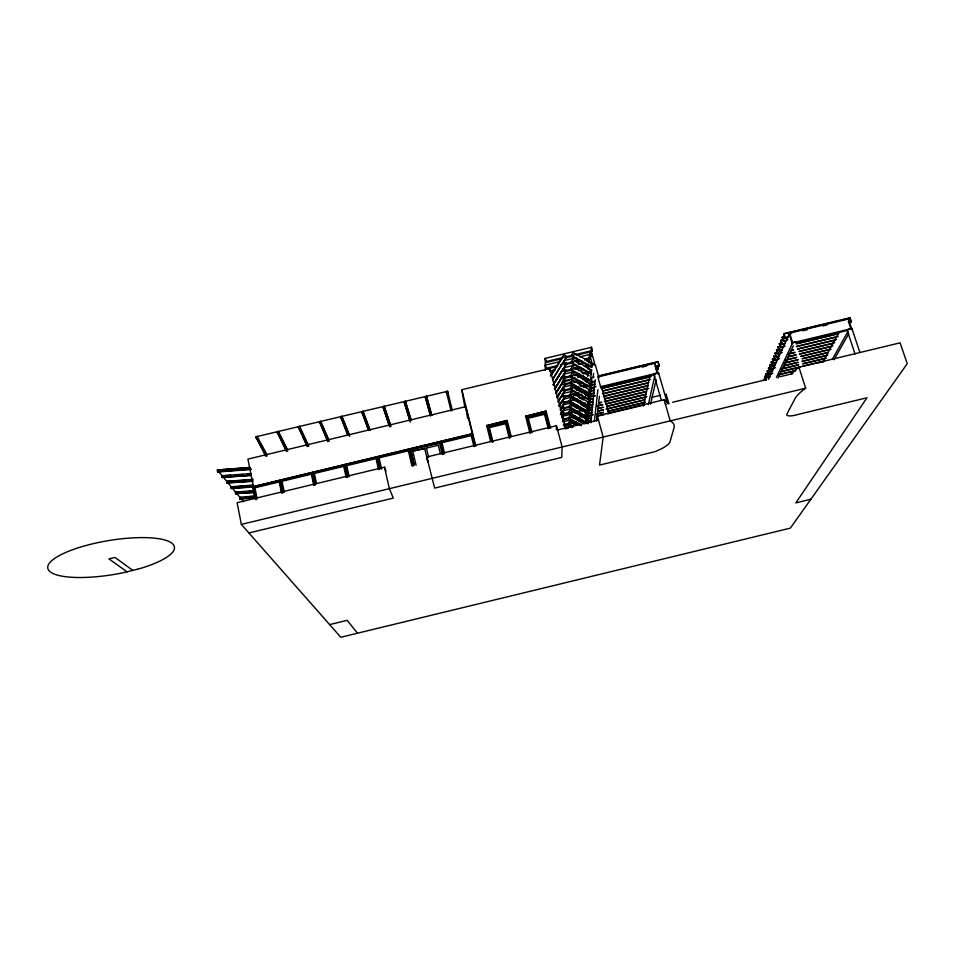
<?xml version="1.0" encoding="UTF-8"?>
<svg xmlns="http://www.w3.org/2000/svg" width="955" height="955" viewBox="0 0 955 955"><rect width="100%" height="100%" fill="white"/><g stroke="black" fill="none" stroke-linecap="round" stroke-linejoin="round"><path stroke-width="1.43" d="M559.546 361.718L545.293 365.132L546.129 369.227L557.517 366.493M546.129 369.227L545.293 365.132M561.994 358.71L546.129 362.518L545.269 358.364L591.491 347.274L592.291 351.44L576.426 355.248M549.77 371.507L549.793 368.546L461.778 389.724L464.858 407.152M556.383 429.81L556.467 425.715L426.742 456.991L434.668 488.101L561.743 457.409L562.125 446.976L556.467 425.715M557.266 396.659L562.686 388.064L565.527 389.652L558.532 401.47M556.61 391.872L562.889 381.928L565.766 383.54L557.111 397.996M558.341 382.752L563.116 375.196L566.04 376.831L556.467 392.732M553.279 384.614L563.319 368.737L566.279 370.385L554.676 389.509M563.557 361.635L566.566 363.306L566.518 364.153L553.231 385.163M550.283 376.091L563.784 354.818L566.828 356.502L552.527 379.887M562.471 394.451L565.241 396.767L559.129 406.472M564.142 425.071L564.166 424.414M561.731 417.287L564.393 418.791L562.841 421.895M561.91 411.88L564.608 413.396L562.268 417.765M562.101 405.947L564.811 408.203L560.919 414.398M562.28 400.276L565.014 402.556L560.287 410.077M571.4 355.403L591.706 366.66L590.453 362.1L573.203 352.55L571.4 355.403L571.353 356.275L591.623 367.52M570.099 382.501L589.331 393.233L588.149 388.9L571.818 379.792L570.099 382.501L570.063 383.289L589.259 394.009M588.722 382.251L572.164 373.023L570.433 375.769L570.386 376.58L589.856 387.432M570.732 369.322L570.684 370.146L590.405 381.129L590.488 380.305L570.732 369.322L572.487 366.541L589.259 375.864M571.078 362.22L571.03 363.079L591.038 374.181L589.868 368.845L572.857 359.414L571.078 362.22L591.109 373.345M577.19 425.178L569.705 420.964L568.106 424.127L573.131 426.957M585.152 423.829L570.004 415.294L568.38 418.505L581.094 425.667M568.679 412.417L568.643 413.109L586.657 423.256L585.606 418.481L570.278 409.862L568.679 412.417L586.728 422.576M586.871 415.389L586.119 412.632L570.589 403.905L568.965 406.496L568.929 407.212L587.182 417.478M569.228 400.825L587.731 411.211L586.585 407.021L570.863 398.211L569.228 400.825L569.18 401.554L587.659 411.927M587.85 404.096L587.074 401.267L571.162 392.362L569.502 395.012L569.455 395.752L588.161 406.245M587.623 394.952L571.496 385.939L569.813 388.625L569.765 389.389L588.734 400.002M585.272 419.173L585.522 416.237M590.99 353.183L591.491 347.274L591.408 348.253M584.973 405.863L585.236 402.903M585.881 395.513L586.143 392.553M586.537 388.112L586.8 385.151M587.05 382.191L587.313 379.231M587.576 376.27L587.97 371.841M588.232 368.881L588.483 365.92M588.746 362.96L589.533 354.078L591.909 353.517L594.607 363.234L592.219 363.807L591.945 366.72M585.546 419.173L585.606 418.481M591.634 356.478L591.909 353.517M591.67 369.633L586.979 419.078L584.579 410.304M587.623 414.888L588.65 418.66L591.527 417.968M589.999 389.998L591.085 393.949L593.986 393.257M591.145 378.049L594.022 376.974M588.399 421.239L587.409 417.168L588.399 421.239L591.264 420.558M588.65 418.66L591.563 417.633M588.913 416.034L587.91 411.915L588.913 416.034L591.802 415.341M589.175 413.384L588.161 409.241L589.175 413.384L592.016 412.703M589.438 410.71L588.423 406.544L589.438 410.71L592.303 410.017M589.701 408L588.686 403.81L589.701 408L592.577 407.308M589.975 405.254L588.949 401.04L589.975 405.254L592.864 404.562M590.25 402.485L589.211 398.235L590.25 402.485L593.091 401.792M590.524 399.668L589.486 395.406L590.524 399.668L593.389 398.987M590.811 396.826L589.76 392.541L590.811 396.826L595.132 395.788M591.085 393.949L594.022 392.887M591.372 391.037L590.321 386.691L591.372 391.037L594.225 390.356M591.67 388.088L590.596 383.719L591.67 388.088L594.535 387.396M591.957 385.104L590.882 380.711L591.957 385.104L594.846 384.411M595.108 381.403L592.255 382.084L595.144 381.021M593.162 377.798L593.592 373.429M590.751 422.695L595.216 379.827M594.344 421.513L597.914 389.58M596.851 420.248L597.341 415.855L664.083 399.763A62.755 18.372 -15.7 0 1 667.843 403.726M596.565 420.976L599.442 396.277M643.443 406.018L650.14 374.658M654.832 363.246L657.673 372.999L600.552 386.715L597.842 376.927L654.832 363.246L657.064 372.462M648.338 404.645L654.772 375.864M656.264 366.72L659.105 366.028L658.019 361.611L598.296 375.948M650.57 404.108L656.157 379.624M657.47 373.859L657.673 372.999M657.697 372.235L657.004 369.191M657.709 366.087L658.389 369.155L657.613 366.481M659.105 366.028L658.019 361.611M763.355 379.553L766.399 378.502M764.764 376.401C768.739 386.274 760.681 374.133 767.593 375.721M769.873 376.962L767.02 377.643L765.862 373.93L768.871 372.892M770.172 370.027L767.14 371.077L768.309 374.802L771.174 374.121M772.488 371.244L769.599 371.937L768.429 368.188L771.473 367.126M773.753 368.355L770.912 369.036L769.73 365.264L772.726 364.213M775.412 358.244L772.38 359.319L773.586 363.127L776.451 362.434M779.149 356.394L776.308 357.075L775.09 353.231L778.11 352.156M780.557 353.314L777.704 353.995L776.475 350.127L779.507 349.053M780.927 345.901L777.871 346.987L779.113 350.879L781.978 350.187M783.422 347.035L780.533 347.727L779.292 343.812L782.36 342.726M784.819 343.848L781.978 344.54L780.724 340.601L783.745 339.514M786.299 340.613L783.434 341.305L782.169 337.354L785.213 336.256M787.791 337.342L784.915 338.034L783.828 333.641L850.057 317.74L851.156 322.121L850.057 317.74M767.02 377.643L766.017 373.572M768.309 374.802L767.295 370.719M769.599 371.937L768.584 367.818M770.912 369.036L769.885 364.894M772.237 366.099L771.21 361.933L772.237 366.099L775.09 365.407M773.586 363.127L772.547 358.937M774.935 360.119L773.896 355.905L774.935 360.119L777.824 359.426M776.308 357.075L775.269 352.837M777.704 353.995L776.654 349.733M779.113 350.879L778.05 346.593M780.533 347.727L779.471 343.418M781.978 344.54L780.904 340.195M783.434 341.305L782.348 336.936M784.915 338.034L783.828 333.641M768.5 379.41L789.606 333.128L848.446 319.006L851.657 328.604L851.132 329.535M776.391 377.44L792.101 344.051A2.519 0.752 -18.4 0 1 792.531 342.857A2.519 0.752 -18.4 0 1 795.778 341.938A2.519 0.752 -18.4 0 1 795.897 342.964M789.606 333.128L792.698 342.761L792.268 343.669L789.188 334.047L791.54 333.486M778.038 378.108L793.354 345.794M822.9 361.945L839.194 332.161M832.271 359.414L848.052 331.373M834.013 359.737L848.709 333.808M567.903 428.604L569.443 426.133L571.914 427.53M560.943 413.694L564.847 407.487M562.292 417.084L564.608 413.396M562.877 421.215L564.393 418.791M557.135 397.22L565.766 383.54M557.875 401.733L565.527 389.652M559.117 405.29L561.492 401.53M559.153 405.744L565.276 396.027M560.31 409.361L565.05 401.828M553.243 384.34L566.566 363.306M554.366 389.043L556.753 385.271M554.688 388.709L566.279 370.385M555.691 393.209L566.04 376.831M551.859 374.444L554.234 370.695M555.822 368.188L562.173 358.185M552.539 379.051L566.828 356.502M266.839 454.556L257.158 436.495L255.833 436.817L265.812 456.406M286.5 451.488L277.057 431.779L278.371 431.457L287.503 449.65M307.164 446.57L298.258 426.742L299.584 426.419L308.775 446.045M327.804 441.664L319.448 421.716L320.773 421.394L328.795 439.837M347.907 435.432L340.625 416.69L341.95 416.356L349.423 434.931M368.57 430.526L361.79 411.665L363.115 411.342L370.027 430.037M389.676 426.957L382.943 406.639L384.256 406.317L390.631 425.13M410.268 422.062L404.072 401.625L405.386 401.303L411.211 420.248M430.466 415.807L425.19 396.612L426.503 396.289L431.779 415.353M262.076 448.42L255.833 436.817L447.608 391.275L447.979 392.803L446.665 393.126L446.295 391.598L447.608 391.275L452.36 410.59M256.095 438.369L257.42 438.047L267.102 456.084M277.332 433.331L278.657 433.009L287.777 451.166M298.557 428.294L299.87 427.971L308.441 446.26M319.758 423.256L321.071 422.934L329.093 441.353M340.947 418.23L342.26 417.908L349.733 436.447M362.112 413.205L363.437 412.882L369.86 430.204M383.277 408.179L384.59 407.857L390.965 426.646M404.419 403.153L405.744 402.831L411.139 420.391M425.548 398.139L426.873 397.817L431.756 415.497M810.89 499.226L795.837 502.879L866.997 397.757L798.929 414.207A11.651 2.984 -17.5 0 1 786.884 414.1L794.894 398.844A68.068 17.596 -18.3 0 1 805.662 388.196L798.941 367.233L900.099 342.845L907.25 363.676L790.346 528.127L340.804 637.26L241.364 524.402L237.103 502.724L384.483 467.186L385.975 470.911M329.642 624.606L347.214 620.344L357.457 633.213M507.129 420.463L486.644 425.679L507.129 420.463L511.212 436.566M546.057 411.08L525.56 416.296L546.057 411.08L550.617 428.318M492.255 442.034L488.399 426.419L506.043 422.17L509.91 437.497M531.278 432.627L527.339 417.037L544.971 412.787L548.946 428.079M488.423 426.694L506.066 422.444M527.351 417.311L544.971 413.073M488.471 426.981L506.043 422.17M527.363 417.598L544.971 412.787M255.952 499.584L253.242 486.573L472.367 433.749L252.812 486.871L255.104 498.295M256.489 498.988L254.006 487.11L279.624 480.938L282.155 492.792M283.349 491.992L280.997 480.604L311.879 473.167L314.47 484.997M313.383 472.809L344.337 465.551L313.383 472.809L315.807 484.161M348.241 476.33L345.746 465.001L376.592 457.564L379.302 469.371M378.085 457.206L408.967 449.972L378.085 457.206L380.806 469.001M410.507 449.423L439.419 442.463L439.61 443.251L410.507 449.423L414.219 465.157M443.848 453.804L441.007 442.046L471.794 434.62L474.683 446.367M279.743 481.117L254.006 487.11M280.997 480.604L311.987 473.346M376.664 457.755L345.746 465.001M410.59 449.686L439.479 442.726M253.732 487.587L253.087 487.742L255.367 499.131M412.751 451.106L424.712 448.504L412.751 451.106L416.082 465.288M426.408 448.086L438.297 445.221L440.339 453.721M651.728 397.387L660.335 395.31M563.414 424.7L576.319 421.597M579.184 420.904L582.049 420.212M764.609 376.759L767.438 376.079M563.378 425.417L569.108 424.044M571.973 423.351L576.259 422.313M579.124 421.632L583.421 420.594M767.187 377.285L770.04 376.604M778.6 374.539L795.73 370.421M565.312 426.36L570.971 424.987M573.812 424.307L578.062 423.292M580.891 422.611L585.14 421.585M778.432 374.897L795.551 370.779M588.435 420.916L591.288 420.236M557.601 429.953L598.499 420.081M672.63 402.246L766.459 379.613M780.116 376.688L792.889 373.608M241.364 524.402L805.662 388.196M248.897 532.962L393.269 498.104L389.389 488.674L384.483 467.186M546.129 361.563L592.387 350.473M566.327 357.671L572.093 356.287M563.82 360.692L576.641 357.612M579.494 356.931L590.894 354.198M546.141 368.308L557.553 365.574M560.406 364.894L578.945 360.441M584.651 359.068L590.357 357.707M564.644 364.786L573.179 362.745M576.032 362.064L581.726 360.692M584.567 360.011L590.262 358.638M549.662 371.149L555.464 369.752M564.166 367.663L575.769 364.882M578.67 364.189L584.472 362.793M561.612 371.614L579.888 367.221M584.114 366.207L588.328 365.204M564.978 371.698L572.224 369.955M575.113 369.263L580.915 367.878M585.26 366.827L588.161 366.135M563.951 374.145L573.979 371.734M578.276 370.707L584.006 369.334M560.49 378.264L579.124 373.787M583.421 372.76L587.719 371.734M561.886 378.801L571.902 376.401M574.767 375.709L579.052 374.682M583.35 373.644L589.068 372.271M562.304 381.224L575.017 378.168M577.835 377.5L583.493 376.139M565.085 381.403L569.323 380.388M561.707 384.614L578.67 380.544M582.908 379.529L587.158 378.514M601.089 375.649L657.935 362.005M564.5 384.793L570.147 383.444M574.373 382.43L580.019 381.069M584.257 380.054L588.483 379.04M642.226 367.102L646.535 366.063M783.637 334.059L838.311 320.928M841.188 320.235L849.831 318.17M562.662 387.229L574.194 384.459M578.515 383.421L582.837 382.382M802.916 330.752L807.178 329.726M822.828 325.977L827.09 324.951M654.927 366.66L659.189 365.634M782.169 337.354L785.034 336.661M560.585 390.941L577.894 386.787M580.783 386.095L586.549 384.71M785.094 337.616L787.982 336.924M848.506 322.396L851.383 321.704M564.883 390.738L572.081 389.007M574.958 388.315L579.279 387.276M583.601 386.238L586.477 385.545M591.993 384.734L594.893 384.029M655.596 369.454L658.484 368.761M780.724 340.601L783.566 339.92M562.447 393.627L573.824 390.893M576.665 390.213L580.938 389.186M783.613 340.899L787.911 339.861M591.706 387.718L596.015 386.68M779.292 343.812L782.181 343.12M560.406 397.292L578.909 392.851M581.75 392.171L586.024 391.144M600.456 387.551L655.094 374.432M782.157 344.134L784.998 343.454M564.632 397.089L570.314 395.716M573.155 395.036L578.849 393.675M581.691 392.983L585.952 391.968M591.408 390.667L594.273 389.986M601.411 388.267L651.37 376.27M601.364 388.637L649.866 376.986M792.698 342.761L851.657 328.604M796.064 342.761L847.348 330.442M563.665 399.118L573.501 396.755M577.715 395.74L581.929 394.737M584.735 394.057L587.552 393.388M780.713 347.334L785.046 346.283M796.625 343.502L838.574 333.426M796.434 343.907L838.347 333.832M602.724 390.798L650.594 379.302M602.689 391.168L649.066 380.018M776.475 350.127L779.328 349.446M560.239 403.082L577.107 399.035M579.924 398.354L585.546 397.005M779.28 350.485L782.157 349.793M796.542 346.343L838.239 336.327M796.351 346.737L836.58 337.067M564.417 402.867L571.436 401.184M574.242 400.503L577.047 399.835M582.669 398.486L585.475 397.805M590.835 396.468L595.168 395.43M602.378 393.699L648.517 382.609M603.775 393.711L648.433 382.979M775.09 353.231L777.991 352.526M562.65 405.004L572.702 402.592M577.011 401.554L579.888 400.873M777.871 353.613L782.169 352.574M790.74 350.521L793.593 349.828M797.891 348.802L836.473 339.526M790.549 350.903L793.414 350.222M797.7 349.196L834.825 340.267M590.56 399.321L593.425 398.629M603.465 396.218L647.884 385.534M603.417 396.576L647.812 385.904M560.561 408.621L576.366 404.825M580.676 403.786L583.553 403.094M776.487 356.693L779.328 356.012M789.272 353.625L794.954 352.252M799.216 351.225L834.73 342.69M787.672 354.341L794.763 352.634M799.025 351.619L833.094 343.43M590.286 402.127L593.127 401.446M604.527 398.701L647.275 388.434M563.402 408.704L569.144 407.319M573.442 406.293L577.751 405.254M580.616 404.562L584.926 403.535M604.479 399.059L648.612 388.446M775.114 359.737L779.447 358.698M788.114 356.609L795.336 354.878M799.669 353.839L832.891 345.853M562.447 410.948L572.367 408.561M576.617 407.534L579.458 406.854M583.708 405.839L586.549 405.159M787.923 356.991L796.589 354.914M799.478 354.221L831.232 346.581M590.011 404.908L592.9 404.216M598.701 402.819L601.59 402.127M604.491 401.422L646.499 391.335M598.654 403.165L601.555 402.473M604.443 401.78L646.428 391.681M773.753 362.757L776.618 362.064M785.237 359.987L796.721 357.23M801.03 356.191L829.752 349.291M785.058 360.369L796.542 357.6M800.839 356.573L830.981 349.327M560.382 414.518L575.984 410.757M578.826 410.077L583.075 409.062M589.736 407.654L592.613 406.961M596.935 405.923L602.701 404.538M605.577 403.846L645.89 394.152M596.899 406.269L602.653 404.884M605.53 404.192L645.819 394.511M564.608 414.243L577.345 411.187M581.595 410.161L584.436 409.48M769.73 365.264L772.631 364.571M772.404 365.729L775.257 365.037M783.828 362.984L798.105 359.546M802.391 358.519L828.081 352.335M562.256 416.368L572.069 414.004M574.874 413.336L580.473 411.987M785.082 363.007L797.914 359.928M802.2 358.889L827.878 352.717M589.474 410.375L592.339 409.683M598.057 408.31L602.354 407.272M606.652 406.245L646.726 396.6M598.021 408.645L603.739 407.272M606.604 406.579L646.654 396.946M768.429 368.188L771.306 367.496M771.079 368.666L775.341 367.639M783.852 365.598L798.046 362.184M802.307 361.157L827.854 355.021M783.673 365.968L797.855 362.554M802.116 361.527L826.23 355.738M563.02 419.221L575.638 416.189M579.852 415.174L582.645 414.494M589.211 413.061L592.052 412.369M597.746 410.996L603.441 409.635M606.282 408.943L644.709 399.703M597.711 411.342L603.393 409.97M606.234 409.289L644.637 400.05M563.593 419.806L569.395 418.421M572.296 417.717L575.197 417.025M579.542 415.974L583.887 414.936M769.766 371.579L772.655 370.886M781.321 368.797L798.643 364.631M802.976 363.592L826.075 358.03M564.083 421.525L571.257 419.806M575.555 418.779L579.852 417.741M582.717 417.049L585.582 416.356M781.142 369.155L798.464 365.001M802.785 363.951L825.872 358.4M588.949 415.712L593.294 414.661M597.627 413.622L603.429 412.226M607.762 411.175L645.413 402.127M596.147 414.303L603.381 412.56M607.726 411.51L645.341 402.461M765.862 373.93L768.715 373.25M768.465 374.444L772.774 373.417M781.393 371.34L800.051 366.851M802.928 366.159L823.019 361.324M781.214 371.698L799.872 367.209M818.519 362.733L824.261 361.348M598.761 415.903L604.527 414.518M607.404 413.825L644.828 404.825M243.465 501.697L217.406 469.991L249.625 467.508L217.406 469.991L217.752 471.997L251.356 469.43M217.406 469.991L226.502 469.681M230.883 469.347L238.189 468.786M242.57 468.451L249.876 467.89M217.418 471.651L251.07 469.072M251.272 475.53L222.145 477.369L222.133 475.745L250.962 473.537M222.133 475.745L231.086 475.423M235.407 475.101L242.606 474.551M248.372 474.11L251.249 473.895M222.145 477.369L250.986 475.172M252.096 481.38L226.741 482.944L226.717 481.332L253.254 479.315M232.925 481.213L226.717 481.332M237.341 480.878L246.175 480.21M226.741 482.944L253.278 480.926M253.29 487.026L231.206 488.351L231.182 486.764L252.991 485.104M231.182 486.764L234.393 486.871M238.75 486.537L247.464 485.88M250.365 485.653L253.266 485.438M231.206 488.351L253.015 486.704M254.472 492.529L235.539 493.616L235.527 492.04L254.161 490.631M237.306 492.255L244.743 491.682M249.207 491.348L253.672 491.013M235.539 493.616L254.185 492.207M254.734 497.937L240.051 499.047L239.741 497.185L255.904 495.967M245.901 497.054L254.71 496.385M239.765 498.737L255.928 497.519M586.68 360.93L590.369 362.972M577.656 362.96L580.091 364.309M587.361 368.344L589.796 369.692M581.452 372.39L584.03 373.823M584.83 380.926L588.65 383.05M570.433 375.769L589.927 386.644M579.291 384.781L584.305 387.575M575.173 388.792L581.356 392.254M585.081 394.331L587.552 395.716M569.813 388.625L588.805 399.25L588.017 396.385M573.561 394.487L576.008 395.848M578.455 397.22L583.338 399.954M569.502 395.012L588.232 405.505M581.691 405.027L586.513 407.737M574.421 406.806L577.011 408.251M579.59 409.707L582.18 411.151M568.965 406.496L587.241 416.774M580.437 416.296L582.992 417.729M572.487 417.395L580.043 421.656M568.416 417.824L581.153 424.999M572.164 423.029L574.647 424.438M568.141 423.459L573.179 426.3M127.111 571.854L108.918 558.89L114.97 557.433L132.9 570.457M239.741 497.185L240.051 499.047M235.527 492.04L235.837 493.938M280.233 480.281L282.752 492.923M312.595 472.474L315.21 485.092M263.473 451.011L265.55 454.878M277.057 431.779L286.214 449.96M298.258 426.742L301.338 433.284M302.568 435.898L306.877 445.054M319.448 421.716L326.932 438.834M377.261 456.896L379.756 468.034M340.625 416.69L348.133 435.241M361.79 411.665L368.248 429.01M382.943 406.639L389.342 425.452M852.027 328.878L859.93 352.502M848.386 321.322L850.666 328.162M847.204 330.454L855.071 354.066M409.564 449.101L413.479 465.873M404.072 401.625L409.922 420.558M666.065 393.926L668.978 403.917M658.64 373.154L667.259 402.819M664.083 399.763L670.219 420.88A63.03 17.512 -15.6 0 1 673.955 428.055L669.837 442.38A25.773 6.9 -15.9 0 1 654.354 451.834L599.525 465.085L603.178 437.068L597.341 415.855M426.742 456.991L428.222 462.077M653.948 374.694L661.302 400.121M591.694 349.315L592.291 351.44M595.371 364.929L598.94 377.798M601.328 386.381L608.932 413.73M589.533 354.078L592.219 363.807M425.19 396.612L430.49 415.664M591.181 377.655L592.255 382.084M589.02 383.349L589.629 385.545M586.561 416.153L587.731 420.463M588.173 423.483L587.158 419.758L588.149 423.805M585.916 420.534L586.657 423.256M549.793 368.546L565.969 428.926M561.039 412.584L563.319 421.107M564.083 423.948L565.217 428.21M564.071 424.426L565.217 428.735M546.129 362.518L545.269 358.364L545.305 370.206M544.971 413.36L548.946 428.365M548.313 428.711L544.517 414.327L528.246 418.242L532.007 432.639M527.339 417.037L531.267 432.352M525.548 416.022L530.049 433.558M506.09 422.731L509.934 437.772M509.302 438.118L505.625 423.698L489.342 427.625L492.983 442.058M488.399 426.419L492.219 441.759M486.608 425.405L490.631 441.532M461.778 389.724L475.781 446.081M475.196 445.221L465.634 406.687L247.93 459.092L256.036 499.561M473.955 446.594L471.233 435.647L441.962 442.702L444.612 453.661M446.295 391.598L451.082 410.913M440.148 441.735L443.156 454.234M441.007 442.046L471.794 434.62M439.419 442.463L442.32 454.473M425.966 446.26L428.64 457.505M426.503 396.289L426.873 397.817M424.641 448.241L428.007 462.411M410.674 449.948L413.981 464.011M408.907 449.781L412.703 465.897M411.915 465.909L408.37 450.796L379.063 457.863L381.57 468.869M405.386 401.303L405.744 402.831M377.583 458.305L378.872 463.975M376.592 457.564L379.159 468.881M378.562 469.597L376.067 458.579L346.725 465.658L349.16 476.688M384.256 406.317L384.59 407.857M346.498 471.77L344.839 464.488L347.656 477.261M344.242 465.36L346.904 477.178M346.164 477.405L343.728 466.374L314.374 473.453L316.439 483.123M363.115 411.342L363.437 412.882M313.503 476.736L315.019 483.851M311.879 473.167L314.302 484.519M313.729 485.224L311.378 474.169L282 481.26L284.292 492.326M281.116 480.795L283.528 492.458M279.624 480.938L281.964 492.314M281.546 492.995L279.254 481.917L254.89 487.79L257.122 498.88M341.95 416.356L342.26 417.908M320.773 421.394L321.071 422.934M299.584 426.419L299.87 427.971M278.371 431.457L278.657 433.009M465.885 408.143L467.675 418.386M257.158 436.495L257.42 438.047M231.48 487.086L231.504 488.674M222.443 476.091L222.467 477.715M217.728 470.349L217.752 471.997M665.313 403.965A62.815 18.205 -15.7 0 1 666.101 404.443M791.373 373.942A67.769 18.467 -18.5 0 1 798.941 367.233M847.574 330.717A2.543 0.74 -19 0 1 848.147 329.499A2.543 0.74 -19 0 1 851.394 328.58A2.543 0.74 -19 0 1 851.394 329.63M654.473 374.933A2.483 0.776 -16.7 0 1 654.593 373.811A2.483 0.776 -16.7 0 1 657.816 372.892A2.483 0.776 -16.7 0 1 658.258 373.859M591.802 366.732A2.459 0.824 -16 0 1 590.942 365.849A2.459 0.824 -16 0 1 593.95 364.691A2.459 0.824 -16 0 1 595.323 365.383M137.472 569.264L122.347 572.916A64.224 17.154 -9.5 0 1 49.827 562.626A64.224 17.154 -9.5 0 1 152 537.94A64.224 17.154 -9.5 0 1 137.472 569.264"/></g></svg>
